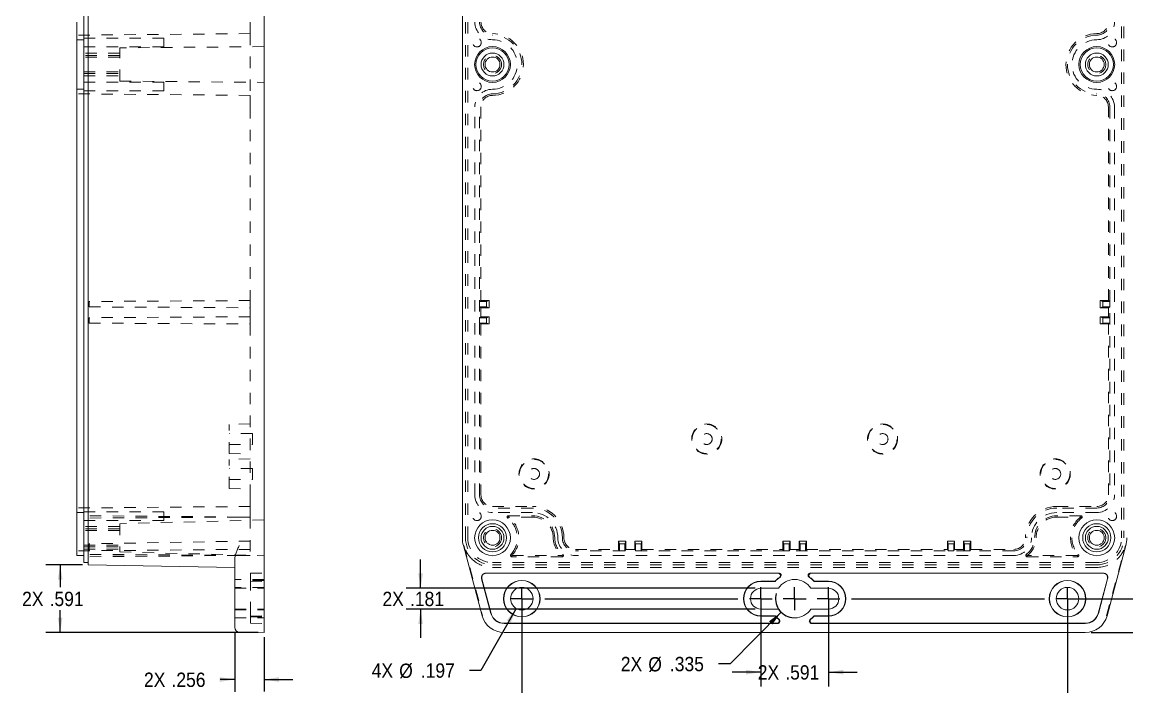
# Model space of a CAD drawing. Header units: inches. Extents: x 0.3 to 33.9, y 0.2 to 21.7.
# Drawn here: x 18.37 to 28.01, y 7.41 to 13.21 of the extents above; entities that cross this region are included whole.
import ezdxf

# ---------------------------------------------------------------- set-up
doc = ezdxf.new("R2010")
doc.units = ezdxf.units.IN
doc.header["$MEASUREMENT"] = 0
doc.linetypes.add('SLD-Dashed', pattern=[0.075, 0.05, -0.025])
doc.linetypes.add('SLD-Solid', pattern=[0])
doc.layers.add('SLD-0', color=7, linetype='SLD-Solid')
doc.styles.add('SLDTEXTSTYLE1', font='GOTHIC.TTF', dxfattribs={"width": 0.913})
doc.dimstyles.new('SLDDIMSTYLE1', dxfattribs={"dimtxt": 0.125, "dimasz": 0.13, "dimexe": 0, "dimexo": 0.0625, "dimgap": 0.03125, "dimtad": 0, "dimtih": 1, "dimtoh": 1, "dimdec": 3, "dimrnd": 1e-09, "dimzin": 12, "dimdsep": 46, "dimtxsty": 'SLDTEXTSTYLE1', "dimsah": 1, "dimcen": 0.09, "dimadec": 0, "dimazin": 3, "dimtfac": 1, "dimtdec": 3, "dimtofl": 0, "dimtmove": 0, "dimatfit": 3, "dimfxl": 0, "dimfrac": 2, "dimtolj": 1, "dimtzin": 12, "dimarcsym": 0})
doc.dimstyles.new('SLDDIMSTYLE10', dxfattribs={"dimtxt": 0.125, "dimasz": 0.13, "dimexe": 0, "dimexo": 0.0625, "dimgap": 0.03125, "dimtad": 0, "dimtih": 1, "dimtoh": 1, "dimdec": 3, "dimrnd": 1e-09, "dimzin": 12, "dimdsep": 46, "dimtxsty": 'SLDTEXTSTYLE1', "dimsah": 1, "dimcen": 0, "dimadec": 0, "dimazin": 3, "dimtfac": 1, "dimtdec": 3, "dimtofl": 0, "dimtmove": 0, "dimatfit": 3, "dimfxl": 0, "dimfrac": 2, "dimtolj": 1, "dimtzin": 12, "dimarcsym": 0})
doc.dimstyles.new('SLDDIMSTYLE11', dxfattribs={"dimtxt": 0.125, "dimasz": 0.13, "dimexe": 0, "dimexo": 0.0625, "dimgap": 0.03125, "dimtad": 0, "dimtih": 1, "dimtoh": 1, "dimdec": 3, "dimrnd": 1e-09, "dimzin": 12, "dimdsep": 46, "dimtxsty": 'SLDTEXTSTYLE1', "dimsah": 1, "dimcen": 0, "dimadec": 0, "dimazin": 3, "dimtfac": 1, "dimtdec": 3, "dimtofl": 0, "dimtmove": 0, "dimatfit": 3, "dimfxl": 0, "dimfrac": 2, "dimtolj": 1, "dimtzin": 12, "dimarcsym": 0})
doc.dimstyles.new('SLDDIMSTYLE4', dxfattribs={"dimtxt": 0.125, "dimasz": 0.13, "dimexe": 0, "dimexo": 0.0625, "dimgap": 0.03125, "dimtad": 0, "dimtih": 1, "dimtoh": 1, "dimdec": 3, "dimrnd": 1e-09, "dimzin": 12, "dimdsep": 46, "dimtxsty": 'SLDTEXTSTYLE1', "dimsah": 1, "dimcen": 0.09, "dimadec": 0, "dimazin": 3, "dimtfac": 1, "dimtdec": 3, "dimtmove": 0, "dimatfit": 0, "dimfxl": 0, "dimfrac": 2, "dimtolj": 1, "dimtzin": 12, "dimarcsym": 0})

# ---------------------------------------------------------------- blocks, each defined once
blk = doc.blocks.new('*D45')
at = {"layer": 'SLD-0'}
for p, q in [((20.2254, 7.8885), (20.2254, 7.3713)), ((20.4813, 7.8463), (20.4813, 7.3737)), ((20.2254, 7.4775), (20.0984, 7.4775)), ((20.4813, 7.4775), (20.7313, 7.4775))]:
    blk.add_line(p, q, dxfattribs=at)
for points in [[(20.2254, 7.4775), (20.0954, 7.4975), (20.0954, 7.4575)], [(20.4813, 7.4775), (20.6113, 7.4575), (20.6113, 7.4975)]]:
    blk.add_solid(points, dxfattribs=at)
at = {"layer": 'SLD-0', "char_height": 0.125, "attachment_point": 1, "style": 'SLDTEXTSTYLE1'}
for s, insert in [('2X ', (19.4334, 7.5379, 2.8964)), ('.256', (19.6735, 7.5379, 2.8964))]:
    blk.add_mtext(s, dxfattribs=dict(at, insert=insert))
blk = doc.blocks.new('*D46')
at = {"layer": 'SLD-0'}
for p, q in [((18.8963, 8.4784), (18.5769, 8.4784)), ((18.7018, 8.4784), (18.7018, 8.2823)), ((18.7018, 7.8879), (18.7018, 8.0839)), ((20.4313, 7.8879), (18.5768, 7.8879))]:
    blk.add_line(p, q, dxfattribs=at)
for points in [[(18.7018, 8.4784), (18.6818, 8.3484), (18.7218, 8.3484)], [(18.7018, 7.8879), (18.7218, 8.0179), (18.6818, 8.0179)]]:
    blk.add_solid(points, dxfattribs=at)
at = {"layer": 'SLD-0', "char_height": 0.125, "attachment_point": 1, "style": 'SLDTEXTSTYLE1'}
for s, insert in [('2X ', (18.3694, 8.2436, 2.6414)), ('.591', (18.6095, 8.2436, 2.6414))]:
    blk.add_mtext(s, dxfattribs=dict(at, insert=insert))
blk = doc.blocks.new('*D48')
at = {"layer": 'SLD-0'}
for p, q in [((21.8479, 8.2737), (21.8479, 8.5237)), ((24.768, 8.2737), (21.7229, 8.2737)), ((24.768, 8.0926), (21.7229, 8.0926)), ((21.8479, 8.0926), (21.8479, 7.8426))]:
    blk.add_line(p, q, dxfattribs=at)
for points in [[(21.8479, 8.2737), (21.8679, 8.4037), (21.8279, 8.4037)], [(21.8479, 8.0926), (21.8279, 7.9626), (21.8679, 7.9626)]]:
    blk.add_solid(points, dxfattribs=at)
at = {"layer": 'SLD-0', "char_height": 0.125, "attachment_point": 1, "style": 'SLDTEXTSTYLE1'}
for s, insert in [('2X ', (21.5154, 8.2434, 0.8179)), ('.181', (21.7555, 8.2434, 0.8179))]:
    blk.add_mtext(s, dxfattribs=dict(at, insert=insert))
blk = doc.blocks.new('*D49')
at = {"layer": 'SLD-0'}
for p, q in [((24.9955, 8.0643), (24.549, 7.6142)), ((24.549, 7.6142), (24.449, 7.6142))]:
    blk.add_line(p, q, dxfattribs=at)
blk.add_arc((25.1133, 8.1831), 0.1673, 163.87362, 261.99451, dxfattribs=at)
blk.add_solid([(24.9955, 8.0643), (24.8897, 7.9861), (24.9181, 7.958)], dxfattribs=at)
at = {"layer": 'SLD-0', "char_height": 0.125, "attachment_point": 1, "style": 'SLDTEXTSTYLE1'}
for s, insert in [('2X ', (23.5956, 7.6753, 0.8179)), ('%%c', (23.8357, 7.6734, 0.8179)), ('.335', (24.0242, 7.6753, 0.8179))]:
    blk.add_mtext(s, dxfattribs=dict(at, insert=insert))
blk = doc.blocks.new('*D50')
at = {"layer": 'SLD-0'}
for p, q in [((24.818, 8.1331), (24.818, 7.4167)), ((25.4086, 8.1331), (25.4086, 7.4167)), ((24.818, 7.5417), (24.568, 7.5417)), ((25.4086, 7.5417), (25.6586, 7.5417))]:
    blk.add_line(p, q, dxfattribs=at)
for points in [[(24.818, 7.5417), (24.688, 7.5617), (24.688, 7.5217)], [(25.4086, 7.5417), (25.5386, 7.5217), (25.5386, 7.5617)]]:
    blk.add_solid(points, dxfattribs=at)
at = {"layer": 'SLD-0', "char_height": 0.125, "attachment_point": 1, "style": 'SLDTEXTSTYLE1'}
for s, insert in [('2X ', (24.7912, 7.6022, 0.8179)), ('.591', (25.0313, 7.6022, 0.8179))]:
    blk.add_mtext(s, dxfattribs=dict(at, insert=insert))
blk = doc.blocks.new('*D51')
at = {"layer": 'SLD-0'}
for p, q in [((22.6827, 8.0976), (22.3746, 7.5571)), ((22.3746, 7.5571), (22.2746, 7.5571))]:
    blk.add_line(p, q, dxfattribs=at)
blk.add_solid([(22.6827, 8.0976), (22.6009, 7.9946), (22.6357, 7.9748)], dxfattribs=at)
at = {"layer": 'SLD-0', "char_height": 0.125, "attachment_point": 1, "style": 'SLDTEXTSTYLE1'}
for s, insert in [('%%c', (21.6612, 7.6163, 0.8179)), ('.197', (21.8497, 7.6182, 0.8179)), ('4X ', (21.4211, 7.6182, 0.8179))]:
    blk.add_mtext(s, dxfattribs=dict(at, insert=insert))
blk = doc.blocks.new('*D52')
at = {"layer": 'SLD-0'}
for p, q in [((22.7314, 8.1331), (22.7314, 7.1)), ((27.4952, 8.1331), (27.4952, 7.1)), ((22.7314, 7.225), (24.5858, 7.225)), ((27.4952, 7.225), (25.3431, 7.225))]:
    blk.add_line(p, q, dxfattribs=at)
for points in [[(22.7314, 7.225), (22.8614, 7.205), (22.8614, 7.245)], [(27.4952, 7.225), (27.3652, 7.245), (27.3652, 7.205)]]:
    blk.add_solid(points, dxfattribs=at)
at = {"layer": 'SLD-0', "char_height": 0.125, "attachment_point": 1, "style": 'SLDTEXTSTYLE1'}
for s, insert in [('2X ', (24.5858, 7.2854, 0.8179)), ('4.764', (24.8259, 7.2854, 0.8179))]:
    blk.add_mtext(s, dxfattribs=dict(at, insert=insert))
blk = doc.blocks.new('*D53')
at = {"layer": 'SLD-0'}
for p, q in [((28.573, 8.1831), (28.573, 8.4331)), ((27.5452, 8.1831), (28.698, 8.1831)), ((27.7003, 7.8879), (28.698, 7.8879)), ((28.573, 7.8879), (28.573, 7.6379))]:
    blk.add_line(p, q, dxfattribs=at)
for points in [[(28.573, 8.1831), (28.593, 8.3131), (28.553, 8.3131)], [(28.573, 7.8879), (28.553, 7.7579), (28.593, 7.7579)]]:
    blk.add_solid(points, dxfattribs=at)
at = {"layer": 'SLD-0', "char_height": 0.125, "attachment_point": 1, "style": 'SLDTEXTSTYLE1'}
for s, insert in [('2X ', (28.2405, 8.1159, 0.8179)), ('.295', (28.4806, 8.1159, 0.8179))]:
    blk.add_mtext(s, dxfattribs=dict(at, insert=insert))
blk = doc.blocks.new('*D54')
at = {"layer": 'SLD-0'}
for p, q in [((27.5452, 17.5067), (29.0064, 17.5067)), ((28.8814, 17.5067), (28.8814, 12.9568)), ((28.8814, 8.1831), (28.8814, 12.733)), ((27.5452, 8.1831), (29.0064, 8.1831))]:
    blk.add_line(p, q, dxfattribs=at)
for centre, start, end in [((28.872, 12.8322), 153.43495, 206.56505), ((28.8907, 12.8322), 333.43495, 26.56505)]:
    blk.add_arc(centre, 0.2219, start, end, dxfattribs=at)
for points in [[(28.8814, 17.5067), (28.8614, 17.3767), (28.9014, 17.3767)], [(28.8814, 8.1831), (28.9014, 8.3131), (28.8614, 8.3131)]]:
    blk.add_solid(points, dxfattribs=at)
at = {"layer": 'SLD-0', "insert": (28.6736, 12.8927, -0.7171), "char_height": 0.125, "attachment_point": 1, "style": 'SLDTEXTSTYLE1'}
blk.add_mtext('9.324', dxfattribs=at)
blk = doc.blocks.new('SW_CENTERMARKSYMBOL_2')
at = {"layer": 'SLD-0', "color": 0}
for p, q in [((0, 0), (0, 0.1)), ((2.0866, 0), (2.0866, 0.1)), ((2.3819, 0), (2.3819, 0.1)), ((2.6772, 0), (2.6772, 0.1)), ((4.7638, 0), (4.7638, 0.1)), ((0, 0), (-0.1, 0)), ((0, 0), (0, -0.1)), ((0, 0), (0.1, 0)), ((0.2, 0), (1.8866, 0)), ((2.0866, 0), (1.9866, 0)), ((2.0866, 0), (2.0866, -0.1)), ((2.0866, 0), (2.1866, 0)), ((2.3819, 0), (2.2819, 0)), ((2.3819, 0), (2.3819, -0.1)), ((2.3819, 0), (2.4819, 0)), ((2.6772, 0), (2.5772, 0)), ((2.6772, 0), (2.6772, -0.1)), ((2.6772, 0), (2.7772, 0)), ((2.8772, 0), (4.5638, 0)), ((4.7638, 0), (4.6638, 0)), ((4.7638, 0), (4.7638, -0.1)), ((4.7638, 0), (4.8638, 0))]:
    blk.add_line(p, q, dxfattribs=at)

msp = doc.modelspace()

# ---------------------------------------------------------------- linework, layer by layer
at = {"color": 7, "linetype": 'SLD-Solid', "lineweight": 15}
for p, q in [((18.90693, 8.71441), (18.90693, 16.97541)), ((18.9463, 8.71441), (18.9463, 16.97541)), ((20.4813, 8.71441), (20.4813, 16.97541)), ((22.21301, 8.71441), (22.21301, 16.97541)), ((18.84788, 13.06091), (18.84788, 13.21491)), ((18.84788, 13.06091), (18.90693, 13.06091)), ((18.84788, 12.62891), (18.84788, 13.06091)), ((18.84788, 12.47491), (18.84788, 12.62891)), ((18.84788, 12.62891), (18.90693, 12.62891)), ((18.84788, 9.08841), (18.84788, 12.47491)), ((18.84788, 8.93441), (18.84788, 9.08841)), ((18.84788, 8.93441), (18.90693, 8.93441)), ((18.84788, 8.71441), (18.84788, 8.93441)), ((18.84788, 8.56041), (18.84788, 8.71441)), ((18.90693, 8.49809), (18.90693, 8.71441)), ((18.9463, 8.47841), (18.9463, 8.71441)), ((20.4813, 8.64639), (20.4813, 8.71441)), ((20.4813, 8.64639), (20.4813, 8.03376)), ((22.22196, 8.64639), (22.38612, 8.03376)), ((27.84049, 8.03376), (28.00464, 8.64639)), ((18.84788, 8.56041), (18.90693, 8.56041)), ((18.90693, 8.49809), (18.9463, 8.49809)), ((20.22539, 8.04493), (20.22539, 8.52621)), ((20.22539, 8.45608), (18.9463, 8.47841)), ((22.41904, 8.40659), (24.97539, 8.40659)), ((24.96883, 8.40453), (22.41904, 8.40453)), ((25.25121, 8.40659), (27.80756, 8.40659)), ((27.80756, 8.40453), (25.25778, 8.40453)), ((22.38101, 8.35703), (22.46217, 8.05414)), ((22.46416, 8.05467), (22.383, 8.35757)), ((24.81803, 8.3348), (24.94247, 8.3348)), ((24.9434, 8.33274), (24.81803, 8.33274)), ((24.94247, 8.3348), (24.9434, 8.33274)), ((25.28413, 8.3348), (25.2832, 8.33274)), ((25.40858, 8.33274), (25.2832, 8.33274)), ((25.28413, 8.3348), (25.40858, 8.3348)), ((27.8436, 8.35757), (27.76244, 8.05467)), ((27.76443, 8.05414), (27.84559, 8.35703)), ((24.9726, 8.27368), (24.81803, 8.27368)), ((25.40858, 8.27368), (25.254, 8.27368)), ((20.22539, 7.93101), (20.22539, 8.04493)), ((20.4813, 8.03376), (20.4813, 7.88785)), ((24.81803, 8.09258), (24.9726, 8.09258)), ((24.81803, 8.03352), (24.9434, 8.03352)), ((24.94247, 8.03146), (24.81803, 8.03146)), ((24.94247, 8.03146), (24.9434, 8.03352)), ((25.254, 8.09258), (25.40858, 8.09258)), ((25.2832, 8.03352), (25.40858, 8.03352)), ((25.28413, 8.03146), (25.2832, 8.03352)), ((25.40858, 8.03146), (25.28413, 8.03146)), ((24.95961, 7.96866), (22.57626, 7.96866)), ((22.57626, 7.96659), (24.96567, 7.96659)), ((25.26093, 7.96659), (27.65034, 7.96659)), ((27.65034, 7.96866), (25.26699, 7.96866)), ((20.26408, 7.89165), (20.4813, 7.88785)), ((22.57626, 7.88785), (27.65034, 7.88785))]:
    msp.add_line(p, q, dxfattribs=at)
at = {"color": 7, "linetype": 'SLD-Dashed', "lineweight": 0}
for p, q in [((22.2398, 8.71441), (22.2398, 16.97541)), ((22.25949, 8.71441), (22.25949, 16.97541)), ((27.96712, 16.97541), (27.96712, 8.71441)), ((27.9868, 16.97541), (27.9868, 8.71441)), ((20.3613, 13.21491), (20.3613, 13.11411)), ((20.3613, 13.11411), (18.84788, 13.10091)), ((19.60693, 13.07341), (18.90693, 13.07341)), ((19.60693, 12.99841), (19.60693, 13.07341)), ((20.3613, 13.11411), (20.3613, 12.5757)), ((18.90693, 12.99841), (19.60693, 12.99841)), ((19.22193, 12.94491), (18.90693, 12.94491)), ((19.22193, 12.94491), (18.90693, 12.94491)), ((19.22193, 12.92365), (18.90693, 12.92365)), ((20.4813, 13.00091), (19.22193, 12.98991)), ((19.22193, 12.6999), (19.22193, 12.98991)), ((19.22193, 12.90987), (18.90693, 12.90987)), ((18.90693, 12.77994), (19.22193, 12.77994)), ((18.90693, 12.76617), (19.22193, 12.76617)), ((18.90693, 12.74491), (19.22193, 12.74491)), ((18.90693, 12.74491), (19.22193, 12.74491)), ((19.60693, 12.69141), (18.90693, 12.69141)), ((19.22193, 12.6999), (20.4813, 12.68891)), ((19.60693, 12.69141), (19.60693, 12.61641)), ((20.3613, 12.5757), (18.84788, 12.58891)), ((18.90693, 12.61641), (19.60693, 12.61641)), ((20.3613, 12.5757), (20.3613, 12.47491)), ((20.3613, 12.47491), (20.3613, 10.7845)), ((22.3218, 9.08841), (22.3218, 12.47491)), ((22.3618, 9.08841), (22.3618, 12.47491)), ((22.37501, 12.47491), (22.37501, 10.7845)), ((27.85159, 10.7845), (27.85159, 12.47491)), ((27.8648, 12.47491), (27.8648, 9.08841)), ((27.9048, 12.47491), (27.9048, 9.08841)), ((20.3613, 10.7845), (18.95488, 10.77665)), ((18.95488, 10.77665), (18.95488, 10.72965)), ((18.95488, 10.72965), (20.3613, 10.72179)), ((20.3613, 10.7845), (20.3613, 10.72179)), ((20.3613, 10.72179), (20.3613, 10.64302)), ((22.37501, 10.7845), (22.36273, 10.77665)), ((22.36273, 10.77665), (22.36273, 10.72965)), ((22.42273, 10.77665), (22.36273, 10.77665)), ((22.36273, 10.72965), (22.37501, 10.72179)), ((22.36273, 10.72965), (22.42273, 10.72965)), ((22.37501, 10.7845), (22.44728, 10.7845)), ((22.44728, 10.72179), (22.37501, 10.72179)), ((22.37501, 10.72179), (22.37501, 10.64302)), ((22.44728, 10.7845), (22.42273, 10.77665)), ((22.42273, 10.72965), (22.42273, 10.77665)), ((22.44728, 10.72179), (22.42273, 10.72965)), ((22.44728, 10.7845), (22.44728, 10.72179)), ((27.85159, 10.7845), (27.77932, 10.7845)), ((27.77932, 10.7845), (27.77932, 10.72179)), ((27.77932, 10.7845), (27.80387, 10.77665)), ((27.77932, 10.72179), (27.80387, 10.72965)), ((27.77932, 10.72179), (27.85159, 10.72179)), ((27.80387, 10.72965), (27.80387, 10.77665)), ((27.80387, 10.77665), (27.86387, 10.77665)), ((27.86387, 10.72965), (27.80387, 10.72965)), ((27.85159, 10.7845), (27.86387, 10.77665)), ((27.86387, 10.72965), (27.85159, 10.72179)), ((27.85159, 10.64302), (27.85159, 10.72179)), ((27.86387, 10.77665), (27.86387, 10.72965)), ((20.3613, 10.64302), (18.95488, 10.63516)), ((18.95488, 10.63516), (18.95488, 10.58816)), ((20.3613, 10.64302), (20.3613, 10.58031)), ((22.37501, 10.64302), (22.36273, 10.63516)), ((22.36273, 10.63516), (22.36273, 10.58816)), ((22.42273, 10.63516), (22.36273, 10.63516)), ((22.37501, 10.64302), (22.44728, 10.64302)), ((22.44728, 10.64302), (22.42273, 10.63516)), ((22.42273, 10.58816), (22.42273, 10.63516)), ((22.44728, 10.64302), (22.44728, 10.58031)), ((27.85159, 10.64302), (27.77932, 10.64302)), ((27.77932, 10.64302), (27.77932, 10.58031)), ((27.77932, 10.64302), (27.80387, 10.63516)), ((27.80387, 10.58816), (27.80387, 10.63516)), ((27.80387, 10.63516), (27.86387, 10.63516)), ((27.85159, 10.64302), (27.86387, 10.63516)), ((27.86387, 10.63516), (27.86387, 10.58816)), ((18.95488, 10.58816), (20.3613, 10.58031)), ((20.3613, 10.58031), (20.3613, 9.08841)), ((22.36273, 10.58816), (22.37501, 10.58031)), ((22.36273, 10.58816), (22.42273, 10.58816)), ((22.44728, 10.58031), (22.37501, 10.58031)), ((22.37501, 10.58031), (22.37501, 9.08841)), ((22.44728, 10.58031), (22.42273, 10.58816)), ((27.77932, 10.58031), (27.80387, 10.58816)), ((27.77932, 10.58031), (27.85159, 10.58031)), ((27.86387, 10.58816), (27.80387, 10.58816)), ((27.86387, 10.58816), (27.85159, 10.58031)), ((27.85159, 9.08841), (27.85159, 10.58031)), ((20.3613, 9.70775), (20.17626, 9.70291)), ((20.17626, 9.44991), (20.17626, 9.70291)), ((20.37926, 9.62391), (20.17626, 9.62391)), ((20.37926, 9.52891), (20.37926, 9.62391)), ((20.17626, 9.52891), (20.37926, 9.52891)), ((20.17626, 9.44991), (20.3613, 9.44506)), ((20.3613, 9.403), (20.17626, 9.39816)), ((20.17626, 9.14516), (20.17626, 9.39816)), ((20.37926, 9.31916), (20.17626, 9.31916)), ((20.37926, 9.22416), (20.37926, 9.31916)), ((20.17626, 9.22416), (20.37926, 9.22416)), ((20.17626, 9.14516), (20.3613, 9.14031)), ((20.3613, 9.08841), (20.3613, 8.98761)), ((20.3613, 8.98761), (18.84788, 8.97441)), ((20.3613, 8.98761), (20.3613, 8.89471)), ((22.4758, 8.98761), (22.8258, 8.98761)), ((22.8258, 8.97441), (22.4758, 8.97441)), ((27.4008, 8.98761), (27.7508, 8.98761)), ((27.7508, 8.97441), (27.4008, 8.97441)), ((19.60693, 8.93956), (18.90693, 8.93956)), ((20.26034, 8.89559), (18.90693, 8.90741)), ((20.26034, 8.89559), (18.90693, 8.88624)), ((19.60693, 8.93956), (19.60693, 8.86456)), ((20.3613, 8.89471), (20.3613, 8.5611)), ((22.8258, 8.93441), (22.4758, 8.93441)), ((22.61553, 8.89559), (22.60832, 8.88624)), ((22.61553, 8.89559), (22.61553, 8.90741)), ((22.61553, 8.90741), (22.8258, 8.90741)), ((22.8258, 8.89471), (22.61809, 8.89471)), ((27.7508, 8.93441), (27.4008, 8.93441)), ((27.61107, 8.90741), (27.4008, 8.90741)), ((27.4008, 8.89471), (27.60851, 8.89471)), ((27.61107, 8.89559), (27.61107, 8.90741)), ((27.61107, 8.89559), (27.61828, 8.88624)), ((18.90693, 8.86456), (19.60693, 8.86456)), ((19.22193, 8.81441), (18.90693, 8.81441)), ((19.22193, 8.81441), (18.90693, 8.81441)), ((19.22193, 8.79315), (18.90693, 8.79315)), ((19.22193, 8.77937), (18.90693, 8.77937)), ((20.4813, 8.87041), (19.22193, 8.83743)), ((19.22193, 8.83743), (19.22193, 8.59138)), ((20.3613, 8.68589), (18.95488, 8.66134)), ((23.5757, 8.68589), (23.63841, 8.68589)), ((23.5757, 8.68589), (23.58356, 8.66134)), ((23.5757, 8.61361), (23.5757, 8.68589)), ((23.63841, 8.68589), (23.63056, 8.66134)), ((23.63841, 8.68589), (23.63841, 8.61361)), ((23.71719, 8.68589), (23.7799, 8.68589)), ((23.71719, 8.68589), (23.72504, 8.66134)), ((23.71719, 8.61361), (23.71719, 8.68589)), ((23.7799, 8.68589), (23.77204, 8.66134)), ((23.7799, 8.68589), (23.7799, 8.61361)), ((25.0112, 8.68589), (25.07391, 8.68589)), ((25.0112, 8.68589), (25.01906, 8.66134)), ((25.0112, 8.61361), (25.0112, 8.68589)), ((25.07391, 8.68589), (25.06606, 8.66134)), ((25.07391, 8.68589), (25.07391, 8.61361)), ((25.2154, 8.68589), (25.15269, 8.68589)), ((25.15269, 8.68589), (25.16054, 8.66134)), ((25.15269, 8.68589), (25.15269, 8.61361)), ((25.2154, 8.68589), (25.20754, 8.66134)), ((25.2154, 8.61361), (25.2154, 8.68589)), ((26.50941, 8.68589), (26.4467, 8.68589)), ((26.4467, 8.68589), (26.45456, 8.66134)), ((26.4467, 8.68589), (26.4467, 8.61361)), ((26.50941, 8.68589), (26.50156, 8.66134)), ((26.50941, 8.61361), (26.50941, 8.68589)), ((26.6509, 8.68589), (26.58819, 8.68589)), ((26.58819, 8.68589), (26.59604, 8.66134)), ((26.58819, 8.68589), (26.58819, 8.61361)), ((26.6509, 8.68589), (26.64304, 8.66134)), ((26.6509, 8.61361), (26.6509, 8.68589)), ((20.3613, 8.61361), (18.84788, 8.60041)), ((18.90693, 8.64944), (19.22193, 8.64944)), ((18.90693, 8.63567), (19.22193, 8.63567)), ((18.90693, 8.61441), (19.22193, 8.61441)), ((18.90693, 8.61441), (19.22193, 8.61441)), ((18.95488, 8.66134), (18.95488, 8.60134)), ((19.22193, 8.59138), (20.4813, 8.55841)), ((22.22562, 8.64737), (22.38978, 8.03474)), ((23.1998, 8.61361), (23.5757, 8.61361)), ((27.0268, 8.60041), (23.1998, 8.60041)), ((23.5757, 8.61361), (23.58356, 8.60134)), ((23.58356, 8.66134), (23.58356, 8.60134)), ((23.63056, 8.66134), (23.58356, 8.66134)), ((23.58356, 8.60134), (23.63056, 8.60134)), ((23.63056, 8.60134), (23.63056, 8.66134)), ((23.63056, 8.60134), (23.63841, 8.61361)), ((23.63841, 8.61361), (23.71719, 8.61361)), ((23.71719, 8.61361), (23.72504, 8.60134)), ((23.72504, 8.66134), (23.72504, 8.60134)), ((23.77204, 8.66134), (23.72504, 8.66134)), ((23.72504, 8.60134), (23.77204, 8.60134)), ((23.77204, 8.60134), (23.77204, 8.66134)), ((23.77204, 8.60134), (23.7799, 8.61361)), ((23.7799, 8.61361), (25.0112, 8.61361)), ((25.0112, 8.61361), (25.01906, 8.60134)), ((25.01906, 8.66134), (25.01906, 8.60134)), ((25.06606, 8.66134), (25.01906, 8.66134)), ((25.01906, 8.60134), (25.06606, 8.60134)), ((25.06606, 8.60134), (25.06606, 8.66134)), ((25.06606, 8.60134), (25.07391, 8.61361)), ((25.07391, 8.61361), (25.15269, 8.61361)), ((25.16054, 8.60134), (25.15269, 8.61361)), ((25.16054, 8.60134), (25.16054, 8.66134)), ((25.16054, 8.66134), (25.20754, 8.66134)), ((25.20754, 8.60134), (25.16054, 8.60134)), ((25.20754, 8.66134), (25.20754, 8.60134)), ((25.2154, 8.61361), (25.20754, 8.60134)), ((25.2154, 8.61361), (26.4467, 8.61361)), ((26.45456, 8.60134), (26.4467, 8.61361)), ((26.45456, 8.60134), (26.45456, 8.66134)), ((26.45456, 8.66134), (26.50156, 8.66134)), ((26.50156, 8.60134), (26.45456, 8.60134)), ((26.50156, 8.66134), (26.50156, 8.60134)), ((26.50941, 8.61361), (26.50156, 8.60134)), ((26.50941, 8.61361), (26.58819, 8.61361)), ((26.59604, 8.60134), (26.58819, 8.61361)), ((26.59604, 8.60134), (26.59604, 8.66134)), ((26.59604, 8.66134), (26.64304, 8.66134)), ((26.64304, 8.60134), (26.59604, 8.60134)), ((26.64304, 8.66134), (26.64304, 8.60134)), ((26.6509, 8.61361), (26.64304, 8.60134)), ((26.6509, 8.61361), (27.0268, 8.61361)), ((27.83682, 8.03474), (28.00098, 8.64737)), ((20.26034, 8.56022), (18.90693, 8.56966)), ((20.26034, 8.56022), (18.90693, 8.56818)), ((20.26034, 8.56022), (18.90693, 8.54841)), ((20.3613, 8.5611), (20.26034, 8.56022)), ((27.7508, 8.49809), (22.4758, 8.49809)), ((22.64486, 8.56022), (22.63613, 8.56818)), ((22.64684, 8.5611), (22.64486, 8.56022)), ((22.64486, 8.56022), (22.64486, 8.54841)), ((23.08403, 8.54841), (22.64486, 8.54841)), ((22.64684, 8.5611), (23.08142, 8.5611)), ((23.08403, 8.56022), (23.09113, 8.56966)), ((23.08403, 8.56022), (23.08403, 8.54841)), ((27.0268, 8.56041), (23.1998, 8.56041)), ((27.14257, 8.56022), (27.13548, 8.56966)), ((27.14257, 8.56022), (27.14257, 8.54841)), ((27.14257, 8.54841), (27.58174, 8.54841)), ((27.57976, 8.5611), (27.14518, 8.5611)), ((27.57976, 8.5611), (27.58174, 8.56022)), ((27.58174, 8.56022), (27.59047, 8.56818)), ((27.58174, 8.56022), (27.58174, 8.54841)), ((20.36319, 8.40453), (20.4813, 8.40659)), ((20.36319, 8.40453), (20.36319, 8.35757)), ((27.7508, 8.47841), (22.4758, 8.47841)), ((27.7508, 8.45608), (22.4758, 8.45608)), ((20.4813, 8.35045), (20.22539, 8.35045)), ((20.36319, 8.05467), (20.36319, 8.35757)), ((20.4813, 8.34061), (20.36319, 8.34267)), ((20.36319, 8.3348), (20.4813, 8.33274)), ((20.4813, 8.28155), (20.22539, 8.28155)), ((20.22539, 8.27368), (20.4813, 8.27368)), ((20.22539, 8.09258), (20.4813, 8.09258)), ((20.22539, 8.0847), (20.4813, 8.0847)), ((20.22539, 8.01581), (20.4813, 8.01581)), ((20.36319, 7.96866), (20.36319, 8.05467)), ((20.36319, 8.03146), (20.4813, 8.03352)), ((20.36319, 8.02359), (20.4813, 8.02565)), ((20.36319, 7.96866), (20.4813, 7.96659))]:
    msp.add_line(p, q, dxfattribs=at)
for centre, radius in [((22.3403, 13.03591), 0.0375), ((27.8863, 13.03591), 0.0375), ((22.4758, 12.84491), 0.07874), ((27.7508, 12.84491), 0.07874), ((22.3403, 12.65391), 0.0375), ((27.8863, 12.65391), 0.0375), ((24.3458, 9.57641), 0.13135), ((24.3458, 9.57641), 0.1265), ((25.8808, 9.57641), 0.13135), ((25.8808, 9.57641), 0.1265), ((24.3458, 9.57641), 0.0475), ((25.8808, 9.57641), 0.0475), ((22.8383, 9.27166), 0.13135), ((22.8383, 9.27166), 0.1265), ((27.3883, 9.27166), 0.13135), ((27.3883, 9.27166), 0.1265), ((22.8383, 9.27166), 0.0475), ((27.3883, 9.27166), 0.0475), ((22.3403, 8.90206), 0.0375), ((27.8863, 8.90206), 0.0375), ((22.4758, 8.71441), 0.07874), ((27.7508, 8.71441), 0.07874)]:
    msp.add_circle(centre, radius, dxfattribs=at)
at = {"color": 7, "linetype": 'SLD-Solid', "lineweight": 15}
for centre, radius in [((22.4758, 12.84491), 0.156), ((22.4758, 12.84491), 0.14501), ((22.4758, 12.84491), 0.1), ((27.7508, 12.84491), 0.156), ((27.7508, 12.84491), 0.14501), ((27.7508, 12.84491), 0.1), ((22.4758, 12.84491), 0.06496), ((27.7508, 12.84491), 0.06496), ((22.4758, 8.71441), 0.156), ((22.4758, 8.71441), 0.12302), ((22.4758, 8.71441), 0.1), ((22.4758, 8.71441), 0.06496), ((27.7508, 8.71441), 0.156), ((27.7508, 8.71441), 0.12302), ((27.7508, 8.71441), 0.1), ((27.7508, 8.71441), 0.06496), ((22.73141, 8.18313), 0.15954), ((22.73141, 8.18313), 0.15748), ((27.49519, 8.18313), 0.15954), ((27.49519, 8.18313), 0.15748), ((22.73141, 8.18313), 0.09843), ((27.49519, 8.18313), 0.09843)]:
    msp.add_circle(centre, radius, dxfattribs=at)
at = {"color": 7, "linetype": 'SLD-Dashed', "lineweight": 0}
for centre, radius, start, end in [((22.4758, 13.21491), 0.154, 180, 270), ((22.4758, 13.21491), 0.114, 180, 270), ((22.4758, 13.21491), 0.10079, 180, 270), ((27.7508, 13.21491), 0.10079, 270, 0), ((27.7508, 13.21491), 0.154, 270, 0), ((27.7508, 13.21491), 0.114, 270, 0), ((22.4758, 12.84491), 0.26921, 270, 90), ((22.4758, 12.84491), 0.256, 270, 90), ((22.4758, 12.84491), 0.216, 270, 90), ((27.7508, 12.84491), 0.26921, 90, 270), ((27.7508, 12.84491), 0.256, 90, 270), ((27.7508, 12.84491), 0.216, 90, 270), ((22.4758, 12.47491), 0.154, 90, 180), ((22.4758, 12.47491), 0.114, 90, 180), ((22.4758, 12.47491), 0.10079, 90, 180), ((27.7508, 12.47491), 0.154, 0, 90), ((27.7508, 12.47491), 0.114, 0, 90), ((27.7508, 12.47491), 0.10079, 0, 90), ((22.4758, 9.08841), 0.154, 180, 270), ((22.4758, 9.08841), 0.114, 180, 270), ((22.4758, 9.08841), 0.10079, 180, 270), ((27.7508, 9.08841), 0.10079, 270, 0), ((27.7508, 9.08841), 0.154, 270, 0), ((27.7508, 9.08841), 0.114, 270, 0), ((22.8258, 8.71441), 0.27321, 0, 90), ((22.8258, 8.71441), 0.26, 0, 90), ((27.4008, 8.71441), 0.27321, 90, 180), ((27.4008, 8.71441), 0.26, 90, 180), ((22.61553, 8.89559), 0.01181, 90, 232.360771), ((22.4758, 8.71441), 0.217, 317.633508, 52.360771), ((22.4758, 8.71441), 0.22969, 318.12947, 51.720521), ((22.8258, 8.71441), 0.22, 0, 90), ((22.8258, 8.71441), 0.193, 0, 90), ((22.8258, 8.71441), 0.18031, 0, 90), ((27.4008, 8.71441), 0.22, 90, 180), ((27.4008, 8.71441), 0.193, 90, 180), ((27.4008, 8.71441), 0.18031, 90, 180), ((27.7508, 8.71441), 0.22969, 128.279479, 221.87053), ((27.7508, 8.71441), 0.217, 127.639229, 222.366492), ((27.61107, 8.89559), 0.01181, 307.639229, 90), ((22.4758, 8.71441), 0.236, 180, 270), ((22.4758, 8.71441), 0.21631, 180, 270), ((23.1998, 8.71441), 0.19369, 180, 232.326206), ((23.1998, 8.71441), 0.181, 180, 233.100475), ((23.1998, 8.71441), 0.154, 180, 270), ((23.1998, 8.71441), 0.114, 180, 270), ((23.1998, 8.71441), 0.10079, 180, 270), ((27.0268, 8.71441), 0.10079, 270, 0), ((27.0268, 8.71441), 0.154, 270, 0), ((27.0268, 8.71441), 0.114, 270, 0), ((27.0268, 8.71441), 0.181, 306.899525, 0), ((27.0268, 8.71441), 0.19369, 307.673794, 0), ((27.7508, 8.71441), 0.236, 270, 0), ((27.7508, 8.71441), 0.21631, 270, 0), ((22.4758, 8.71441), 0.25833, 226.763003, 270), ((22.64486, 8.56022), 0.01181, 137.633508, 270), ((23.08403, 8.56022), 0.01181, 270, 53.100475), ((27.14257, 8.56022), 0.01181, 126.899525, 270), ((27.58174, 8.56022), 0.01181, 270, 42.366492), ((27.7508, 8.71441), 0.25833, 270, 313.236997)]:
    msp.add_arc(centre, radius, start, end, dxfattribs=at)
at = {"color": 7, "linetype": 'SLD-Solid', "lineweight": 15}
for centre, radius, start, end in [((22.4758, 8.71441), 0.26279, 180, 195), ((27.7508, 8.71441), 0.26279, 345, 0), ((22.41904, 8.36722), 0.03937, 90, 195), ((22.41904, 8.36722), 0.03731, 90, 195), ((27.80756, 8.36722), 0.03937, 345, 90), ((27.80756, 8.36722), 0.03731, 345, 90), ((24.81803, 8.18313), 0.15167, 90, 270), ((24.81803, 8.18313), 0.14961, 90, 270), ((25.1133, 8.18313), 0.22844, 125.610697, 138.399698), ((25.1133, 8.18313), 0.22638, 124.087536, 138.633775), ((25.1133, 8.18313), 0.16732, 32.763762, 147.236238), ((25.1133, 8.18313), 0.22638, 41.366225, 55.912464), ((25.1133, 8.18313), 0.22844, 41.600302, 54.389303), ((25.40858, 8.18313), 0.15167, 270, 90), ((25.40858, 8.18313), 0.14961, 270, 90), ((24.81803, 8.18313), 0.09055, 90, 270), ((25.40858, 8.18313), 0.09055, 270, 90), ((22.57626, 8.0847), 0.19685, 195, 270), ((22.57626, 8.0847), 0.11811, 195, 270), ((22.57626, 8.0847), 0.11605, 195, 270), ((25.1133, 8.18313), 0.22844, 221.600302, 231.726755), ((25.1133, 8.18313), 0.22638, 221.366225, 233.132197), ((25.1133, 8.18313), 0.16732, 212.763762, 327.236238), ((25.1133, 8.18313), 0.22638, 306.867803, 318.633775), ((25.1133, 8.18313), 0.22844, 308.273245, 318.399698), ((27.65034, 8.0847), 0.11605, 270, 345), ((27.65034, 8.0847), 0.11811, 270, 345), ((27.65034, 8.0847), 0.19685, 270, 345), ((20.26476, 7.93101), 0.03937, 180, 269)]:
    msp.add_arc(centre, radius, start, end, dxfattribs=at)
at = {"color": 7, "linetype": 'SLD-Dashed', "lineweight": 0}
for points in [[(20.3613, 8.89471), (20.32765, 8.89501), (20.29399, 8.8953), (20.26034, 8.89559)], [(22.61809, 8.89471), (22.61725, 8.89501), (22.61639, 8.8953), (22.61553, 8.89559)], [(27.60851, 8.89471), (27.60935, 8.89501), (27.61021, 8.8953), (27.61107, 8.89559)], [(23.08142, 8.5611), (23.08228, 8.5608), (23.08315, 8.56051), (23.08403, 8.56022)], [(27.14518, 8.5611), (27.14432, 8.5608), (27.14345, 8.56051), (27.14257, 8.56022)]]:
    msp.add_open_spline(points, degree=3, dxfattribs=at)
at = {"color": 7, "linetype": 'SLD-Solid', "lineweight": 15}
for points, knots in [([(20.22539, 8.52621), (20.22539, 8.53484), (20.22698, 8.5439), (20.23178, 8.56295), (20.23505, 8.57297), (20.24236, 8.59333), (20.24644, 8.60374), (20.25287, 8.61978), (20.25507, 8.6252), (20.25954, 8.63618), (20.26182, 8.64179), (20.26408, 8.64737)], [0, 0, 0, 0, 0.25, 0.25, 0.5, 0.5, 0.75, 0.75, 0.875, 0.875, 1, 1, 1, 1]), ([(24.98029, 8.36885), (24.98368, 8.37128), (24.98621, 8.37473), (24.98882, 8.3826), (24.98884, 8.38693), (24.98633, 8.39479), (24.98377, 8.39832), (24.97712, 8.40317), (24.973, 8.40453), (24.96883, 8.40453)], [0, 0, 0, 0, 0.25, 0.25, 0.5, 0.5, 0.75, 0.75, 1, 1, 1, 1]), ([(24.97539, 8.40659), (24.97961, 8.40659), (24.98372, 8.40524), (24.99047, 8.40026), (24.993, 8.39669), (24.99545, 8.38871), (24.99536, 8.38431), (24.99259, 8.37646), (24.98992, 8.37298), (24.98643, 8.37061)], [0, 0, 0, 0, 0.25, 0.25, 0.5, 0.5, 0.75, 0.75, 1, 1, 1, 1]), ([(25.24018, 8.37061), (25.23668, 8.37298), (25.23404, 8.3764), (25.23124, 8.3843), (25.23115, 8.38868), (25.23359, 8.39666), (25.23613, 8.40025), (25.24283, 8.40521), (25.24699, 8.40659), (25.25121, 8.40659)], [0, 0, 0, 0, 0.25, 0.25, 0.5, 0.5, 0.75, 0.75, 1, 1, 1, 1]), ([(25.25778, 8.40453), (25.2536, 8.40453), (25.24953, 8.4032), (25.24283, 8.39833), (25.24029, 8.39482), (25.23776, 8.38696), (25.23778, 8.3826), (25.24036, 8.37478), (25.24292, 8.37128), (25.24632, 8.36885)], [0, 0, 0, 0, 0.25, 0.25, 0.5, 0.5, 0.75, 0.75, 1, 1, 1, 1]), ([(24.95961, 7.96866), (24.96371, 7.96866), (24.96771, 7.96994), (24.97433, 7.97464), (24.97688, 7.97805), (24.97954, 7.98569), (24.97965, 7.98997), (24.97738, 7.99772), (24.97502, 8.00125), (24.9718, 8.00379)], [0, 0, 0, 0, 0.25, 0.25, 0.5, 0.5, 0.75, 0.75, 1, 1, 1, 1]), ([(24.97748, 8.00202), (24.98079, 7.99954), (24.98323, 7.99607), (24.98569, 7.98824), (24.98565, 7.98394), (24.98307, 7.97619), (24.98051, 7.9727), (24.97389, 7.96793), (24.96981, 7.96659), (24.96567, 7.96659)], [0, 0, 0, 0, 0.25, 0.25, 0.5, 0.5, 0.75, 0.75, 1, 1, 1, 1]), ([(25.26093, 7.96659), (25.25679, 7.96659), (25.25276, 7.9679), (25.24609, 7.97269), (25.24354, 7.97616), (25.24095, 7.98391), (25.24091, 7.98823), (25.24335, 7.99602), (25.24581, 7.99954), (25.24912, 8.00202)], [0, 0, 0, 0, 0.25, 0.25, 0.5, 0.5, 0.75, 0.75, 1, 1, 1, 1]), ([(25.2548, 8.00379), (25.25158, 8.00125), (25.24924, 7.99777), (25.24695, 7.98997), (25.24706, 7.98572), (25.2497, 7.97807), (25.25227, 7.97465), (25.25885, 7.96996), (25.26289, 7.96866), (25.26699, 7.96866)], [0, 0, 0, 0, 0.25, 0.25, 0.5, 0.5, 0.75, 0.75, 1, 1, 1, 1])]:
    msp.add_open_spline(points, degree=3, knots=knots, dxfattribs=at)
at = {"color": 7, "linetype": 'SLD-Dashed', "lineweight": 0}
for points in [[(22.29884, 8.52621), (22.28966, 8.53484), (22.28132, 8.5439), (22.26604, 8.56295), (22.2591, 8.57297), (22.24696, 8.59333), (22.24168, 8.60374), (22.23484, 8.61978), (22.23274, 8.6252), (22.22891, 8.63618), (22.22716, 8.64179), (22.22562, 8.64737)], [(27.92776, 8.52621), (27.93694, 8.53484), (27.94529, 8.5439), (27.96056, 8.56295), (27.9675, 8.57297), (27.97964, 8.59333), (27.98492, 8.60374), (27.99176, 8.61978), (27.99386, 8.6252), (27.99769, 8.63618), (27.99944, 8.64179), (28.00098, 8.64737)]]:
    msp.add_open_spline(points, degree=3, knots=[0, 0, 0, 0, 0.25, 0.25, 0.5, 0.5, 0.75, 0.75, 0.875, 0.875, 1, 1, 1, 1], dxfattribs=at)

# ---------------------------------------------------------------- block references
at = {"layer": 'SLD-0'}
msp.add_blockref('SW_CENTERMARKSYMBOL_2', (22.73141, 8.18313), dxfattribs=at)

# ---------------------------------------------------------------- dimensions: what is measured, and where the dimension line sits
for base, p1, p2, text, dimstyle, picture, middle in [((28.88136, 8.18313), (27.49519, 17.50668), (27.49519, 8.18313), '(<>)', 'SLDDIMSTYLE1', '*D54', (28.88136, 12.84491)), ((21.84785, 8.09258), (24.81803, 8.27368), (24.81803, 8.09258), '2X <>', 'SLDDIMSTYLE4', '*D48', (21.84785, 8.18297)), ((18.70185, 7.88785), (20.4813, 8.47841), (20.4813, 7.88785), '2X <>', 'SLDDIMSTYLE1', '*D46', (18.70185, 8.18313)), ((28.57297, 7.88785), (27.49519, 8.18313), (27.65034, 7.88785), '2X <>', 'SLDDIMSTYLE4', '*D53', (28.57297, 8.05543))]:
    dim = msp.add_linear_dim(base=base, p1=p1, p2=p2, angle=90, text=text, dimstyle=dimstyle, dxfattribs=at)
    dim.commit()
    dim.dimension.update_dxf_attribs({"geometry": picture, "text_midpoint": middle, "dimtype": 160})
for base, p1, p2, dimstyle, picture, middle in [((20.22539, 7.47747), (20.4813, 8.71441), (20.22539, 8.71441), 'SLDDIMSTYLE4', '*D45', (19.7659, 7.47747)), ((27.49519, 7.22498), (22.73141, 8.18313), (27.49519, 8.18313), 'SLDDIMSTYLE1', '*D52', (24.96442, 7.22498)), ((25.40858, 7.54171), (24.81803, 8.18313), (25.40858, 8.18313), 'SLDDIMSTYLE4', '*D50', (25.12368, 7.54171))]:
    dim = msp.add_linear_dim(base=base, p1=p1, p2=p2, text='2X <>', dimstyle=dimstyle, dxfattribs=at)
    dim.commit()
    dim.dimension.update_dxf_attribs({"geometry": picture, "text_midpoint": middle, "dimtype": 160})
for p1, p2, text, dimstyle, picture, middle in [((25.23113, 8.30192), (24.99547, 8.06434), '2X <>', 'SLDDIMSTYLE11', '*D49', (24.02229, 7.61424)), ((22.78015, 8.26864), (22.68267, 8.09762), '4X <>', 'SLDDIMSTYLE10', '*D51', (21.84785, 7.55711))]:
    dim = msp.add_diameter_dim_2p(p1=p1, p2=p2, text=text, dimstyle=dimstyle, dxfattribs=at)
    dim.commit()
    dim.dimension.update_dxf_attribs({"geometry": picture, "text_midpoint": middle, "dimtype": 163})

doc.saveas('drawing.dxf')
